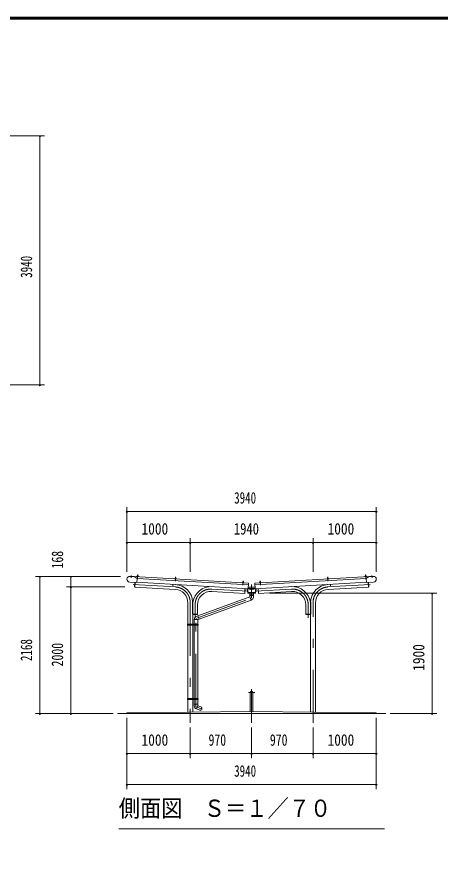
# Model space of a CAD drawing. Units: millimetres, scale not verified. Extents: x -30064 to 30064, y -14150 to 14150.
# Drawn here: x 2343 to 9042, y 518 to 13990 of the extents above; entities that cross this region are included whole.
import ezdxf
from ezdxf.enums import TextEntityAlignment as Align

# ---------------------------------------------------------------- set-up
doc = ezdxf.new("R2010")
doc.units = ezdxf.units.MM
doc.header["$LTSCALE"] = 70
doc.linetypes.add('USER3', pattern=[24, 12, -5, 2, -5])
for name, color, linetype, lineweight in [('0-2_1-0BOLD', 7, 'Continuous', 18), ('0-3_1-2CENTER', 3, 'USER3', 18), ('0-5_1-5DIM', 3, 'Continuous', 18), ('0-C_F-F', 5, 'Continuous', 18)]:
    doc.layers.add(name, color=color, linetype=linetype, lineweight=lineweight)
doc.styles.add('ＭＳ ゴシック', font='')
doc.styles.get('ＭＳ ゴシック').set_extended_font_data('MS Gothic')

msp = doc.modelspace()

# ---------------------------------------------------------------- linework, layer by layer
at = {"layer": '0-2_1-0BOLD'}
for p, q in [((4245.01, 5151.67), (4244.71, 5146.56)), ((4245.4, 5160.6), (4252.13, 5160.22)), ((4251.2, 5146.19), (4251.49, 5151.3)), ((4851.13, 5125.68), (4844.4, 5126.07)), ((6100.57, 5037.05), (7906.61, 5141.2)), ((7255.77, 5126.07), (7249.03, 5125.68)), ((7841.27, 5140.67), (7863.74, 5141.97)), ((7854.77, 5160.6), (7848.03, 5160.22)), ((7848.97, 5146.19), (7848.67, 5151.3)), ((7855.16, 5151.67), (7855.46, 5146.56)), ((7863.74, 5141.97), (7863.92, 5138.73)), ((4237.27, 5048.02), (4122.96, 5054.61)), ((4204.13, 5049.93), (4200.03, 4978.85)), ((4240.9, 5110.92), (5998, 5009.61)), ((4835.44, 5107.43), (4857.9, 5106.13)), ((4843.72, 5112.02), (4844.01, 5117.14)), ((4850.49, 5116.76), (4850.2, 5111.65)), ((5903.64, 5045.83), (5903.46, 5042.6)), ((5911.92, 5050.43), (5912.22, 5055.54)), ((5919.34, 5064.09), (5912.61, 5064.47)), ((5918.7, 5055.17), (5918.41, 5050.05)), ((6100.57, 5037.05), (6105.64, 4949.7)), ((7859.27, 5110.92), (6102.17, 5009.61)), ((6105.64, 4949.7), (7862.71, 5051.01)), ((6174.06, 5044.54), (6178.15, 5049.85)), ((6181.76, 5050.05), (6181.46, 5055.17)), ((6187.56, 5064.47), (6188.05, 5056.05)), ((6187.95, 5055.54), (6188.24, 5050.43)), ((6196.52, 5045.83), (6196.71, 5042.6)), ((7242.27, 5106.13), (7264.73, 5107.43)), ((7249.96, 5111.65), (7249.67, 5116.76)), ((7256.15, 5117.14), (7256.45, 5112.02)), ((7294.93, 4996.24), (7293.66, 5018.2)), ((7892.84, 5049.75), (7897.06, 4976.57)), ((7896.04, 5049.93), (7900.14, 4978.85)), ((4200.03, 4978.85), (4203.22, 4978.66)), ((5943.53, 4878.32), (5940.35, 4878.5)), ((5943.53, 4878.32), (5947.79, 4952.18)), ((6105.47, 4952.68), (5994.7, 4952.68)), ((5995.85, 4972.67), (6104.31, 4972.67)), ((6022.58, 4852.67), (6022.58, 4843.13)), ((6077.58, 4843.13), (6077.58, 4852.67)), ((6112.15, 4880.37), (6122.8, 4950.69)), ((6152.37, 4952.18), (6156.63, 4878.32)), ((6156.63, 4878.32), (6159.82, 4878.5)), ((7897.06, 4976.57), (7257.89, 4939.71)), ((7900.13, 4978.85), (7896.94, 4978.66)), ((5041.93, 4391.08), (5041.93, 4728.22)), ((6022.58, 4821.13), (5199.44, 4521.53)), ((5218.26, 4469.85), (6041.26, 4769.39)), ((6021.08, 4843.13), (6022.58, 4821.13)), ((6041.4, 4769.44), (6022.58, 4821.13)), ((7058.24, 4728.22), (7058.24, 2997.3)), ((6905.63, 4544.99), (6905.63, 4694.99)), ((5118.23, 4544.99), (5118.23, 4391.08)), ((5142.58, 4462.18), (5142.58, 4391.08)), ((5198.93, 4522.94), (5175.29, 4512.46)), ((5197.58, 4391.08), (5197.58, 4462.32)), ((6905.63, 4544.99), (6984.94, 4544.99)), ((6981.93, 2998.08), (6981.94, 4544.99)), ((5034.23, 4383.08), (5040.33, 4383.08)), ((5040.33, 4375.08), (5040.33, 4391.08)), ((5041.93, 3211.93), (5041.93, 4375.08)), ((5118.23, 4375.08), (5118.23, 3211.93)), ((5119.83, 4391.08), (5119.83, 4375.08)), ((5140.98, 4391.08), (5140.98, 4375.08)), ((5142.58, 4375.08), (5142.58, 3211.93)), ((5197.58, 3211.93), (5197.58, 4375.08)), ((5199.18, 4375.08), (5199.18, 4391.08)), ((5199.18, 4383.08), (5205.28, 4383.08)), ((6028.73, 3007.32), (6028.73, 3307.54)), ((6071.43, 3307.54), (6071.43, 3007.32)), ((5034.23, 3203.93), (5040.33, 3203.93)), ((5040.33, 3195.93), (5040.33, 3211.93)), ((5041.93, 2997.3), (5041.93, 3195.93)), ((5118.23, 3195.93), (5118.23, 2998.08)), ((5119.83, 3211.93), (5119.83, 3195.93)), ((5140.98, 3211.93), (5140.98, 3195.93)), ((5141.08, 3122.56), (5142.84, 3096.77)), ((5142.58, 3195.93), (5142.58, 3122.56)), ((5178.77, 3048.88), (5197.59, 3100.57)), ((5197.58, 3122.56), (5197.58, 3195.93)), ((5199.18, 3195.93), (5199.18, 3211.93)), ((5199.18, 3203.93), (5205.28, 3203.93)), ((3930.07, 2977.54), (8170.09, 2977.54))]:
    msp.add_line(p, q, dxfattribs=at)
for points in [[(4128.2, 5145.46), (4192.59, 5141.75), (4241.07, 5113.91), (4237.27, 5048.02)], [(4237.45, 5051.01), (5994.52, 4949.7), (5999.59, 5037.05), (4193.56, 5141.2)], [(4258.9, 5140.67), (4236.43, 5141.97), (4236.24, 5138.73)], [(4236.43, 5141.97), (4241.1, 5146.77), (4254.81, 5145.98), (4258.9, 5140.67), (4258.71, 5137.44)], [(4241.47, 5146.75), (4241.76, 5151.86), (4242.66, 5152.31), (4253.89, 5151.66), (4254.73, 5151.11), (4254.44, 5146)], [(4251.64, 5151.8), (4252.13, 5160.22), (4251.08, 5161.41), (4246.58, 5161.66), (4245.4, 5160.6), (4244.91, 5152.18)], [(4843.91, 5117.64), (4844.4, 5126.07), (4845.58, 5127.13), (4850.08, 5126.87), (4851.13, 5125.68), (4850.65, 5117.26)], [(7249.51, 5117.26), (7249.03, 5125.68), (7250.08, 5126.87), (7254.58, 5127.13), (7255.77, 5126.07), (7256.26, 5117.64)], [(7863.74, 5141.97), (7859.06, 5146.77), (7845.36, 5145.98), (7841.27, 5140.67), (7841.46, 5137.44)], [(7858.7, 5146.75), (7858.41, 5151.86), (7857.5, 5152.31), (7846.27, 5151.66), (7845.43, 5151.11), (7845.73, 5146)], [(7848.52, 5151.8), (7848.03, 5160.22), (7849.09, 5161.41), (7853.58, 5161.66), (7854.77, 5160.6), (7855.25, 5152.18)], [(7971.96, 5145.46), (7907.57, 5141.75), (7859.1, 5113.91), (7862.89, 5048.02), (7977.21, 5054.61)], [(4842.28, 4939.71), (4203.11, 4976.57), (4207.32, 5049.75)], [(4806.51, 5018.2), (4805.23, 4996.24), (4802.04, 4996.43), (4803.31, 5018.39)], [(4857.71, 5102.9), (4857.9, 5106.13), (4853.81, 5111.44), (4840.11, 5112.23), (4835.44, 5107.43), (4835.24, 5104.2)], [(4853.45, 5111.46), (4853.74, 5116.58), (4852.9, 5117.13), (4841.67, 5117.78), (4840.76, 5117.32), (4840.47, 5112.21)], [(5925.92, 5041.31), (5926.11, 5044.54), (5922.02, 5049.85), (5908.32, 5050.64), (5903.64, 5045.83), (5926.11, 5044.54)], [(5921.66, 5049.86), (5921.95, 5054.98), (5921.11, 5055.53), (5909.88, 5056.18), (5908.97, 5055.73), (5908.68, 5050.61)], [(5912.12, 5056.05), (5912.61, 5064.47), (5913.79, 5065.53), (5918.29, 5065.27), (5919.34, 5064.09), (5918.86, 5055.66)], [(6178.15, 5049.85), (6191.85, 5050.64), (6196.52, 5045.83), (6174.06, 5044.54), (6174.24, 5041.31)], [(6191.49, 5050.61), (6191.19, 5055.73), (6190.29, 5056.18), (6179.05, 5055.53), (6178.21, 5054.98), (6178.51, 5049.86)], [(6181.31, 5055.66), (6180.82, 5064.09), (6187.56, 5064.47), (6186.38, 5065.53), (6181.88, 5065.27), (6180.82, 5064.09)], [(7264.92, 5104.2), (7264.73, 5107.43), (7260.06, 5112.23), (7246.35, 5111.44), (7242.27, 5106.13), (7242.45, 5102.9)], [(7259.69, 5112.21), (7259.4, 5117.32), (7258.5, 5117.78), (7247.26, 5117.13), (7246.42, 5116.58), (7246.72, 5111.46)], [(7296.86, 5018.39), (7298.12, 4996.43), (7294.93, 4996.24)], [(5944.58, 4952.18), (5940.22, 4876.41), (5418.58, 4906.49)], [(5977.37, 4950.69), (5988.02, 4880.37), (6112.15, 4880.37)], [(6115.04, 4950.25), (6105.62, 4887.97), (5994.55, 4887.97), (5985.13, 4950.24)], [(5994.44, 4949.71), (6050.09, 4932.67), (6105.73, 4949.71)], [(6080.08, 4879.67), (6080.08, 4852.67), (6020.08, 4852.67), (6020.08, 4879.67)], [(6681.59, 4906.49), (6159.95, 4876.41), (6155.58, 4952.18)], [(5115.23, 4544.99), (5115.23, 4744.99), (5121.24, 4744.99), (5121.24, 4544.99)], [(6021.08, 4843.13), (6079.09, 4843.13), (6077.32, 4817.33)], [(6984.94, 4544.99), (6984.94, 4744.99), (6978.93, 4744.99), (6978.93, 4544.99)], [(5194.53, 4694.99), (5194.53, 4544.99), (5115.23, 4544.99)], [(5120.38, 4544.99), (5120.38, 4541.79), (5192.38, 4541.79), (5192.38, 4544.99)], [(5198.93, 4522.94), (5218.77, 4468.43), (5197.58, 4462.32), (5142.58, 4462.32)], [(6979.78, 4544.99), (6979.78, 4541.79), (6907.78, 4541.79), (6907.78, 4544.99)], [(5141.08, 3122.56), (5199.08, 3122.56), (5197.59, 3100.57), (5264.53, 3076.2), (5245.72, 3024.52), (5178.9, 3048.83)], [(6050.08, 3007.54), (4080.08, 2987.54), (4080.08, 2977.54)], [(8020.08, 2977.54), (8020.08, 2987.54), (6050.08, 3007.54)]]:
    msp.add_lwpolyline(points, dxfattribs=at)
for points in [[(5034.23, 4391.08), (5205.28, 4391.08), (5205.28, 4375.08), (5034.23, 4375.08)], [(5125.41, 4380.19), (5130.41, 4377.3), (5135.41, 4380.19), (5135.41, 4385.96), (5130.4, 4388.85), (5125.41, 4385.96)], [(5034.23, 3211.93), (5205.28, 3211.93), (5205.28, 3195.93), (5034.23, 3195.93)], [(5125.41, 3201.04), (5130.41, 3198.16), (5135.41, 3201.04), (5135.41, 3206.82), (5130.4, 3209.7), (5125.41, 3206.82)]]:
    msp.add_lwpolyline(points, close=True, dxfattribs=at)
for centre, radius in [((5130.4, 4383.08), 6.25), ((5130.4, 4383.08), 4.9), ((5130.4, 3203.93), 6.25), ((5130.4, 3203.93), 4.9)]:
    msp.add_circle(centre, radius, dxfattribs=at)
for centre, radius, start, end in [((4125.58, 5100.04), 45.5, 86.69978, 266.69978), ((4243.25, 5149.4), 2.88, 52.31572, 112.31572), ((4247.65, 5141.26), 10.75, 69.11201, 104.28793), ((4252.97, 5148.84), 2.88, 61.08423, 121.08423), ((7847.19, 5148.84), 2.88, 58.91577, 118.91577), ((7852.51, 5141.26), 10.75, 75.71207, 110.88799), ((7856.91, 5149.4), 2.88, 67.68428, 127.68428), ((7974.58, 5100.04), 45.5, 273.30022, 93.30022), ((4842.26, 5114.86), 2.88, 52.31572, 112.31572), ((4846.67, 5106.72), 10.75, 69.11201, 104.28793), ((4830.08, 4728.22), 288.15, 3.33707, 86.70007), ((4851.98, 5114.3), 2.88, 61.08423, 121.08423), ((5910.46, 5053.27), 2.88, 52.31572, 112.31572), ((5914.87, 5045.13), 10.75, 69.11201, 104.28793), ((5920.19, 5052.7), 2.88, 61.08423, 121.08423), ((6179.97, 5052.7), 2.88, 58.91577, 118.91577), ((6185.29, 5045.13), 10.75, 75.71207, 110.88799), ((6189.7, 5053.27), 2.88, 67.68428, 127.68428), ((7270.09, 4728.22), 288.15, 93.29993, 176.66293), ((7248.18, 5114.3), 2.88, 58.91577, 118.91577), ((7253.5, 5106.72), 10.75, 75.71207, 110.88799), ((7257.91, 5114.86), 2.88, 67.68428, 127.68428), ((4830.08, 4728.22), 211.85, 0, 86.7), ((5406.38, 4694.99), 288.15, 86.70003, 171.72519), ((5406.38, 4694.99), 211.85, 86.7, 180), ((6693.78, 4694.99), 288.15, 8.27481, 93.29997), ((6693.78, 4694.99), 211.85, 0, 93.3), ((7270.09, 4728.22), 211.85, 93.3, 180), ((6022.45, 4821.08), 55, 289.99945, 356.09424), ((5197.58, 4462.18), 55, 113.90576, 180), ((6050.08, 3307.54), 21.35, 0, 180), ((5197.72, 3100.52), 55, 183.90576, 250)]:
    msp.add_arc(centre, radius, start, end, dxfattribs=at)
at = {"layer": '0-3_1-2CENTER'}
for p, q in [((4148.55, 5159.92), (4146.34, 5120.98)), ((4245.43, 5102.67), (4249.47, 5172.77)), ((4844.44, 5068.13), (4848.48, 5138.23)), ((7255.73, 5068.13), (7251.69, 5138.23)), ((7850.69, 5172.77), (7854.74, 5102.67)), ((7953.82, 5120.98), (7951.62, 5159.92)), ((4175.58, 5016.37), (4844.48, 4977.8)), ((5912.65, 5006.53), (5916.69, 5076.63)), ((6187.52, 5006.53), (6183.48, 5076.63)), ((7924.58, 5016.37), (7255.69, 4977.8)), ((5995.53, 4911.43), (5420.77, 4944.57)), ((6679.39, 4944.57), (6104.64, 4911.43)), ((5080.08, 4728.22), (5080.08, 2827.54)), ((7020.08, 2827.54), (7020.08, 4728.22)), ((5156.38, 4694.99), (5156.38, 4491.79)), ((6943.78, 4694.99), (6943.78, 4491.79)), ((5142.9, 4383.08), (5117.91, 4383.08)), ((5130.4, 4370.58), (5130.4, 4395.58)), ((5998.73, 3307.54), (6101.43, 3307.54)), ((6050.08, 3358.89), (6050.08, 2827.54)), ((5117.91, 3203.93), (5142.9, 3203.93)), ((5130.4, 3216.43), (5130.4, 3191.43)), ((5170.08, 3081.31), (5273.83, 3043.55))]:
    msp.add_line(p, q, dxfattribs=at)
msp.add_lwpolyline([(5170.08, 3081.31), (5170.08, 4481.58), (6050.08, 4801.87), (6050.08, 5015.66)], dxfattribs=at)
for centre, start, end in [((4830.08, 4728.22), 0, 86.69983), ((5406.38, 4694.99), 86.70003, 180), ((6693.78, 4694.99), 0, 93.29997), ((7270.09, 4728.22), 93.30017, 180)]:
    msp.add_arc(centre, 250, start, end, dxfattribs=at)
at = {"layer": '0-5_1-5DIM'}
for p, q in [((1383.07, 12112.54), (2775.07, 12112.54)), ((2719.08, 12112.54), (2691.08, 12112.54)), ((2705.07, 12112.54), (2705.07, 8172.54)), ((1383.07, 8172.54), (2775.07, 8172.54)), ((2719.08, 8172.54), (2691.08, 8172.54)), ((4080.08, 5215.54), (4080.08, 6241.54)), ((8020.08, 5215.54), (8020.08, 6241.54)), ((4094.09, 6171.54), (4066.09, 6171.54)), ((4080.08, 6171.54), (8020.08, 6171.54)), ((8034.08, 6171.54), (8006.08, 6171.54)), ((4094.09, 5681.54), (4066.09, 5681.54)), ((4080.08, 5681.54), (5080.08, 5681.54)), ((5094.08, 5681.54), (5066.08, 5681.54)), ((5080.08, 5215.54), (5080.08, 5751.54)), ((5080.08, 5681.54), (7020.08, 5681.54)), ((7034.08, 5681.54), (7006.08, 5681.54)), ((7020.08, 5215.54), (7020.08, 5751.54)), ((7020.08, 5681.54), (8020.08, 5681.54)), ((8034.08, 5681.54), (8006.08, 5681.54)), ((2635.07, 5145.54), (3974.94, 5145.54)), ((2719.08, 5145.54), (2691.08, 5145.54)), ((2705.07, 2977.54), (2705.07, 5145.54)), ((3209.08, 5145.54), (3181.08, 5145.54)), ((3195.07, 4977.54), (3195.07, 5145.54)), ((3125.07, 4977.54), (4046.97, 4977.54)), ((3209.08, 4977.54), (3181.08, 4977.54)), ((3195.07, 2977.54), (3195.07, 4977.54)), ((6338.13, 4877.54), (8975.09, 4877.54)), ((8919.09, 4877.54), (8891.09, 4877.54)), ((8905.09, 2977.54), (8905.09, 4877.54)), ((3860.07, 2977.54), (2635.07, 2977.54)), ((2719.08, 2977.54), (2691.08, 2977.54)), ((3209.08, 2977.54), (3181.08, 2977.54)), ((8240.09, 2977.54), (8975.09, 2977.54)), ((8919.09, 2977.54), (8891.09, 2977.54)), ((4080.08, 1782.54), (4080.08, 2907.54)), ((8020.08, 2907.54), (8020.08, 1782.54)), ((5080.08, 2757.54), (5080.08, 2272.54)), ((6050.08, 2757.54), (6050.08, 2272.54)), ((7020.08, 2272.54), (7020.08, 2757.54)), ((4094.08, 2342.54), (4066.08, 2342.54)), ((4080.08, 2342.54), (5080.08, 2342.54)), ((5094.08, 2342.54), (5066.08, 2342.54)), ((5080.08, 2342.54), (6050.08, 2342.54)), ((6064.08, 2342.54), (6036.08, 2342.54)), ((6050.08, 2342.54), (7020.08, 2342.54)), ((7034.08, 2342.54), (7006.08, 2342.54)), ((7020.08, 2342.54), (8020.08, 2342.54)), ((8034.08, 2342.54), (8006.08, 2342.54)), ((4094.08, 1852.54), (4066.08, 1852.54)), ((8020.08, 1852.54), (4080.08, 1852.54)), ((8034.08, 1852.54), (8006.08, 1852.54)), ((8150.08, 1152.54), (3950.08, 1152.54))]:
    msp.add_line(p, q, dxfattribs=at)
for centre in [(2705.08, 12112.54), (2705.08, 8172.54), (4080.09, 6171.54), (8020.08, 6171.54), (4080.09, 5681.54), (5080.08, 5681.54), (7020.08, 5681.54), (8020.08, 5681.54), (2705.08, 5145.54), (3195.08, 5145.54), (3195.08, 4977.54), (8905.09, 4877.54), (2705.08, 2977.54), (3195.08, 2977.54), (8905.09, 2977.54), (4080.08, 2342.54), (5080.08, 2342.54), (6050.08, 2342.54), (7020.08, 2342.54), (8020.08, 2342.54), (4080.08, 1852.54), (8020.08, 1852.54)]:
    msp.add_arc(centre, 14, 180, 0, dxfattribs=at)
at = {"layer": '0-C_F-F'}
for points in [[(30063.62, -14150), (-10116.38, -14150), (-10116.38, 13990), (30063.62, 13990)], [(30060.12, -14146.5), (-10112.88, -14146.5), (-10112.88, 13986.5), (30060.12, 13986.5)], [(30056.62, -14143), (30056.62, 13983), (-10109.38, 13983), (-10109.38, -14143)], [(30053.12, -14139.5), (30053.12, 13979.5), (-10105.88, 13979.5), (-10105.88, -14139.5)], [(30049.62, -14136), (30049.62, 13976), (-10102.38, 13976), (-10102.38, -14136)], [(30046.12, -14132.5), (-10098.88, -14132.5), (-10098.88, 13972.5), (30046.12, 13972.5)], [(30042.62, -14129), (30042.62, 13969), (-10095.38, 13969), (-10095.38, -14129)], [(30039.12, -14125.5), (30039.12, 13965.5), (-10091.88, 13965.5), (-10091.88, -14125.5)], [(30035.62, -14122), (30035.62, 13962), (-10088.38, 13962), (-10088.38, -14122)], [(30032.12, -14118.5), (30032.12, 13958.5), (-10084.88, 13958.5), (-10084.88, -14118.5)], [(30028.62, -14115), (30028.62, 13955), (-10081.38, 13955), (-10081.38, -14115)]]:
    msp.add_lwpolyline(points, close=True, dxfattribs=at)

# ---------------------------------------------------------------- texts
at = {"layer": '0-5_1-5DIM', "color": 7, "style": 'ＭＳ ゴシック'}
for s, width, p in [('3940', 0.7, (2635.08, 9866.03)), ('168', 0.75, (3125.08, 5269.29)), ('2168', 0.7, (2635.08, 3806.1)), ('2000', 0.75, (3125.08, 3721.29)), ('1900', 0.85, (8835.09, 3651.96))]:
    msp.add_text(s, height=182.3, rotation=90, dxfattribs=dict(at, width=width)).set_placement(p, align=Align.BOTTOM_LEFT)
for s, height, width, p in [('3940', 182.3, 0.7, (5773.57, 6241.54)), ('1000', 182.3, 0.85, (4310.16, 5751.54)), ('1940', 182.3, 0.8, (5769.03, 5751.54)), ('1000', 182.3, 0.85, (7250.16, 5751.54)), ('1000', 182.3, 0.85, (4310.16, 2412.54)), ('970', 182.3, 0.75, (5367.93, 2412.54)), ('970', 182.3, 0.75, (6337.93, 2412.54)), ('1000', 182.3, 0.85, (7250.16, 2412.54)), ('3940', 182.3, 0.7, (5773.57, 1922.54)), ('側面図\u3000Ｓ＝１／７０', 273.5, 0.9, (3950.08, 1259.85))]:
    msp.add_text(s, height=height, dxfattribs=dict(at, width=width)).set_placement(p, align=Align.BOTTOM_LEFT)

doc.saveas('drawing.dxf')
